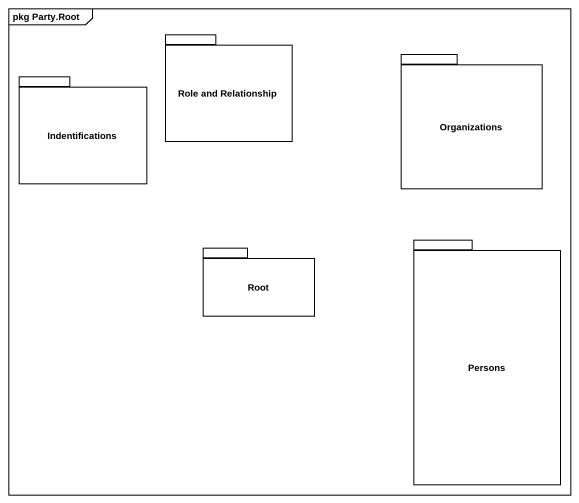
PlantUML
@startuml
mainframe pkg Party.Root
package "Role and Relationship" as Role_and_Relationship {
}
package Indentifications {
}
package Organizations {
}
package Persons {
}
package Root {
}
@enduml
